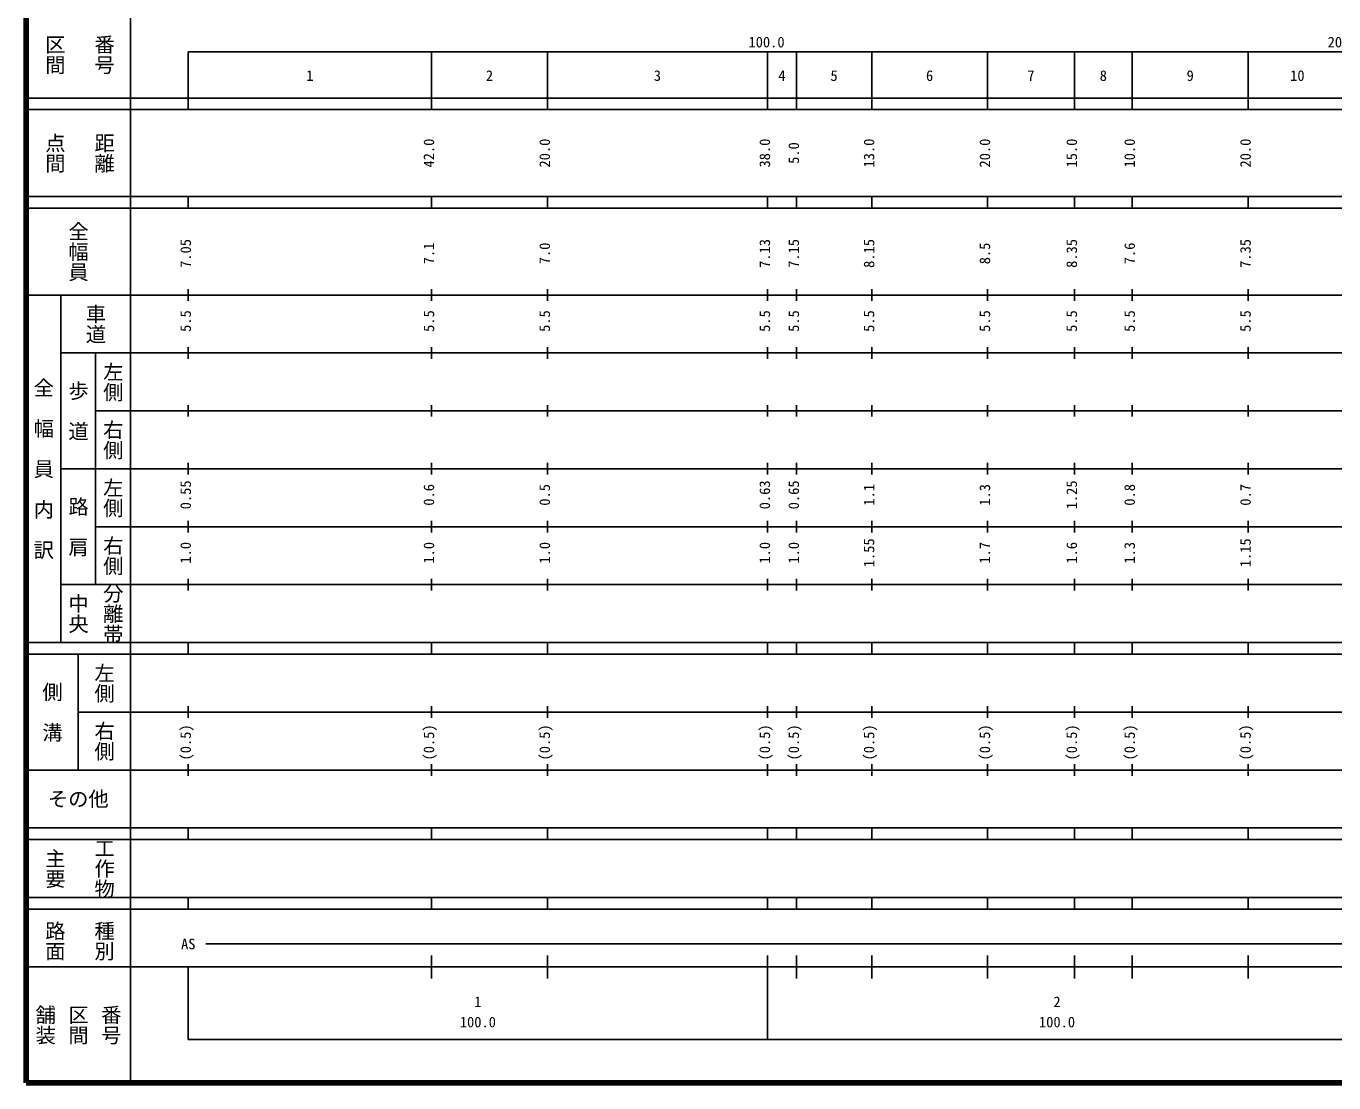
# Model space of a CAD drawing. Units: millimetres on the paper, enlarged 1000 times. Extents: x 40000 to 680000, y 20000 to 380000.
# Drawn here: x 40000 to 265800, y 20000 to 202409 of the extents above; entities that cross this region are included whole.
import ezdxf
from ezdxf.enums import TextEntityAlignment as Align

# ---------------------------------------------------------------- set-up
doc = ezdxf.new("R2010")
doc.units = ezdxf.units.MM
doc.header["$LTSCALE"] = 1000
doc.layers.add('M-TTL', color=2, linetype='Continuous', lineweight=140)
doc.layers.add('M-TTL-BAND', color=7, linetype='Continuous', lineweight=25)
doc.styles.add('@ＭＳ ゴシック', font='')
doc.styles.add('ＭＳ ゴシック', font='')
doc.styles.get('@ＭＳ ゴシック').set_extended_font_data('@MS Gothic')
doc.styles.get('ＭＳ ゴシック').set_extended_font_data('MS Gothic')

msp = doc.modelspace()

# ---------------------------------------------------------------- linework, layer by layer
at = {"layer": 'M-TTL'}
for p, q in [((40000, 380000), (40000, 20000)), ((40000, 20000), (680000, 20000))]:
    msp.add_line(p, q, dxfattribs=at)
at = {"layer": 'M-TTL-BAND'}
for p, q in [((58000, 370000), (58000, 20000)), ((68000, 198000), (579000, 198000)), ((68000, 198000), (68000, 188000)), ((110000, 188000), (110000, 198000)), ((130000, 188000), (130000, 198000)), ((168000, 188000), (168000, 198000)), ((173000, 188000), (173000, 198000)), ((186000, 188000), (186000, 198000)), ((206000, 188000), (206000, 198000)), ((221000, 188000), (221000, 198000)), ((231000, 188000), (231000, 198000)), ((251000, 188000), (251000, 198000)), ((40000, 190000), (579000, 190000)), ((40000, 188000), (579000, 188000)), ((40000, 173000), (579000, 173000)), ((68000, 171000), (68000, 173000)), ((110000, 171000), (110000, 173000)), ((130000, 171000), (130000, 173000)), ((168000, 171000), (168000, 173000)), ((173000, 171000), (173000, 173000)), ((186000, 171000), (186000, 173000)), ((206000, 171000), (206000, 173000)), ((221000, 171000), (221000, 173000)), ((231000, 171000), (231000, 173000)), ((251000, 171000), (251000, 173000)), ((40000, 171000), (579000, 171000)), ((40000, 156000), (579000, 156000)), ((46000, 96000), (46000, 156000)), ((68000, 155000), (68000, 157000)), ((110000, 155000), (110000, 157000)), ((130000, 155000), (130000, 157000)), ((168000, 155000), (168000, 157000)), ((173000, 155000), (173000, 157000)), ((186000, 155000), (186000, 157000)), ((206000, 155000), (206000, 157000)), ((221000, 155000), (221000, 157000)), ((231000, 155000), (231000, 157000)), ((251000, 155000), (251000, 157000)), ((68000, 145000), (68000, 147000)), ((110000, 145000), (110000, 147000)), ((130000, 145000), (130000, 147000)), ((168000, 145000), (168000, 147000)), ((173000, 145000), (173000, 147000)), ((186000, 145000), (186000, 147000)), ((206000, 145000), (206000, 147000)), ((221000, 145000), (221000, 147000)), ((231000, 145000), (231000, 147000)), ((251000, 145000), (251000, 147000)), ((46000, 146000), (579000, 146000)), ((52000, 146000), (52000, 106000)), ((52000, 136000), (579000, 136000)), ((68000, 135000), (68000, 137000)), ((110000, 135000), (110000, 137000)), ((130000, 135000), (130000, 137000)), ((168000, 135000), (168000, 137000)), ((173000, 135000), (173000, 137000)), ((186000, 135000), (186000, 137000)), ((206000, 135000), (206000, 137000)), ((221000, 135000), (221000, 137000)), ((231000, 135000), (231000, 137000)), ((251000, 135000), (251000, 137000)), ((68000, 125000), (68000, 127000)), ((110000, 125000), (110000, 127000)), ((130000, 125000), (130000, 127000)), ((168000, 125000), (168000, 127000)), ((173000, 125000), (173000, 127000)), ((186000, 125000), (186000, 127000)), ((206000, 125000), (206000, 127000)), ((221000, 125000), (221000, 127000)), ((231000, 125000), (231000, 127000)), ((251000, 125000), (251000, 127000)), ((46000, 126000), (579000, 126000)), ((52000, 116000), (579000, 116000)), ((68000, 115000), (68000, 117000)), ((110000, 115000), (110000, 117000)), ((130000, 115000), (130000, 117000)), ((168000, 115000), (168000, 117000)), ((173000, 115000), (173000, 117000)), ((186000, 115000), (186000, 117000)), ((206000, 115000), (206000, 117000)), ((221000, 115000), (221000, 117000)), ((231000, 115000), (231000, 117000)), ((251000, 115000), (251000, 117000)), ((68000, 105000), (68000, 107000)), ((110000, 105000), (110000, 107000)), ((130000, 105000), (130000, 107000)), ((168000, 105000), (168000, 107000)), ((173000, 105000), (173000, 107000)), ((186000, 105000), (186000, 107000)), ((206000, 105000), (206000, 107000)), ((221000, 105000), (221000, 107000)), ((231000, 105000), (231000, 107000)), ((251000, 105000), (251000, 107000)), ((46000, 106000), (579000, 106000)), ((40000, 96000), (579000, 96000)), ((68000, 94000), (68000, 96000)), ((110000, 94000), (110000, 96000)), ((130000, 94000), (130000, 96000)), ((168000, 94000), (168000, 96000)), ((173000, 94000), (173000, 96000)), ((186000, 94000), (186000, 96000)), ((206000, 94000), (206000, 96000)), ((221000, 94000), (221000, 96000)), ((231000, 94000), (231000, 96000)), ((251000, 94000), (251000, 96000)), ((40000, 94000), (579000, 94000)), ((49000, 94000), (49000, 74000)), ((49000, 84000), (579000, 84000)), ((68000, 83000), (68000, 85000)), ((110000, 83000), (110000, 85000)), ((130000, 83000), (130000, 85000)), ((168000, 83000), (168000, 85000)), ((173000, 83000), (173000, 85000)), ((186000, 83000), (186000, 85000)), ((206000, 83000), (206000, 85000)), ((221000, 83000), (221000, 85000)), ((231000, 83000), (231000, 85000)), ((251000, 83000), (251000, 85000)), ((68000, 73000), (68000, 75000)), ((110000, 73000), (110000, 75000)), ((130000, 73000), (130000, 75000)), ((168000, 73000), (168000, 75000)), ((173000, 73000), (173000, 75000)), ((186000, 73000), (186000, 75000)), ((206000, 73000), (206000, 75000)), ((221000, 73000), (221000, 75000)), ((231000, 73000), (231000, 75000)), ((251000, 73000), (251000, 75000)), ((40000, 74000), (579000, 74000)), ((40000, 64000), (579000, 64000)), ((68000, 62000), (68000, 64000)), ((110000, 62000), (110000, 64000)), ((130000, 62000), (130000, 64000)), ((168000, 62000), (168000, 64000)), ((173000, 62000), (173000, 64000)), ((186000, 62000), (186000, 64000)), ((206000, 62000), (206000, 64000)), ((221000, 62000), (221000, 64000)), ((231000, 62000), (231000, 64000)), ((251000, 62000), (251000, 64000)), ((40000, 62000), (579000, 62000)), ((40000, 52000), (579000, 52000)), ((68000, 50000), (68000, 52000)), ((110000, 50000), (110000, 52000)), ((130000, 50000), (130000, 52000)), ((168000, 50000), (168000, 52000)), ((173000, 50000), (173000, 52000)), ((186000, 50000), (186000, 52000)), ((206000, 50000), (206000, 52000)), ((221000, 50000), (221000, 52000)), ((231000, 50000), (231000, 52000)), ((251000, 50000), (251000, 52000)), ((40000, 50000), (579000, 50000)), ((71000, 44000), (328500, 44000)), ((110000, 38000), (110000, 42000)), ((130000, 38000), (130000, 42000)), ((168000, 27500), (168000, 42000)), ((173000, 38000), (173000, 42000)), ((186000, 38000), (186000, 42000)), ((206000, 38000), (206000, 42000)), ((221000, 38000), (221000, 42000)), ((231000, 38000), (231000, 42000)), ((251000, 38000), (251000, 42000)), ((40000, 40000), (579000, 40000)), ((68000, 40000), (68000, 27500)), ((68000, 27500), (579000, 27500))]:
    msp.add_line(p, q, dxfattribs=at)

# ---------------------------------------------------------------- texts
at = {"layer": 'M-TTL-BAND', "style": '@ＭＳ ゴシック'}
for s, p in [('区間', (45000, 197500)), ('番号', (53500, 197500)), ('点間', (45000, 180500)), ('距離', (53500, 180500)), ('全幅員', (49000, 163500)), ('車道', (52000, 151000)), ('左側', (55000, 141000)), ('全\u3000幅\u3000員\u3000内\u3000訳', (43000, 126000)), ('歩\u3000道', (49000, 136000)), ('右側', (55000, 131000)), ('左側', (55000, 121000)), ('路\u3000肩', (49000, 116000)), ('右側', (55000, 111000)), ('中央', (49000, 101000)), ('分離帯', (55000, 101000)), ('左側', (53500, 89000)), ('側\u3000溝', (44500, 84000)), ('右側', (53500, 79000)), ('工作物', (53500, 57000)), ('主要', (45000, 57000)), ('路面', (45000, 44500)), ('種別', (53500, 44500)), ('舗装', (43333, 30000)), ('区間', (49000, 30000)), ('番号', (54667, 30000))]:
    msp.add_text(s, height=2566, rotation=270, dxfattribs=at).set_placement(p, align=Align.MIDDLE_CENTER)
at = {"layer": 'M-TTL-BAND', "style": 'ＭＳ ゴシック'}
for s, p in [('100.0', (167844, 198195)), ('200.0', (267844, 198195)), ('1', (89000, 192405)), ('2', (120000, 192405)), ('3', (149000, 192405)), ('4', (170500, 192405)), ('5', (179500, 192405)), ('6', (196000, 192405)), ('7', (213500, 192405)), ('8', (226000, 192405)), ('9', (241000, 192405)), ('10', (259500, 192405)), ('AS', (68000, 42500)), ('1', (118000, 32523)), ('2', (218000, 32523)), ('100.0', (118000, 29033)), ('100.0', (218000, 29033))]:
    msp.add_text(s, height=1833, dxfattribs=at).set_placement(p, align=Align.BOTTOM_CENTER)
for s, p in [('42.0', (111000, 180500)), ('20.0', (131000, 180500)), ('38.0', (169000, 180500)), ('5.0', (174000, 180500)), ('13.0', (187000, 180500)), ('20.0', (207000, 180500)), ('15.0', (222000, 180500)), ('10.0', (232000, 180500)), ('20.0', (252000, 180500)), ('7.05', (69000, 163174)), ('7.1', (111000, 163174)), ('7.0', (131000, 163174)), ('7.13', (169000, 163174)), ('7.15', (174000, 163174)), ('8.15', (187000, 163174)), ('8.5', (207000, 163174)), ('8.35', (222000, 163174)), ('7.6', (232000, 163174)), ('7.35', (252000, 163174)), ('5.5', (69000, 151500)), ('5.5', (111000, 151500)), ('5.5', (131000, 151500)), ('5.5', (169000, 151500)), ('5.5', (174000, 151500)), ('5.5', (187000, 151500)), ('5.5', (207000, 151500)), ('5.5', (222000, 151500)), ('5.5', (232000, 151500)), ('5.5', (252000, 151500)), ('0.55', (69000, 121500)), ('0.6', (111000, 121500)), ('0.5', (131000, 121500)), ('0.63', (169000, 121500)), ('0.65', (174000, 121500)), ('1.1', (187000, 121500)), ('1.3', (207000, 121500)), ('1.25', (222000, 121500)), ('0.8', (232000, 121500)), ('0.7', (252000, 121500)), ('1.0', (69000, 111500)), ('1.0', (111000, 111500)), ('1.0', (131000, 111500)), ('1.0', (169000, 111500)), ('1.0', (174000, 111500)), ('1.55', (187000, 111500)), ('1.7', (207000, 111500)), ('1.6', (222000, 111500)), ('1.3', (232000, 111500)), ('1.15', (252000, 111500)), ('(0.5)', (69000, 78764)), ('(0.5)', (111000, 78764)), ('(0.5)', (131000, 78764)), ('(0.5)', (169000, 78764)), ('(0.5)', (174000, 78764)), ('(0.5)', (187000, 78764)), ('(0.5)', (207000, 78764)), ('(0.5)', (222000, 78764)), ('(0.5)', (232000, 78764)), ('(0.5)', (252000, 78764))]:
    msp.add_text(s, height=1833, rotation=90, dxfattribs=at).set_placement(p, align=Align.BOTTOM_CENTER)
msp.add_text('その他', height=2566, dxfattribs=at).set_placement((49000, 69000), align=Align.MIDDLE_CENTER)

doc.saveas('drawing.dxf')
